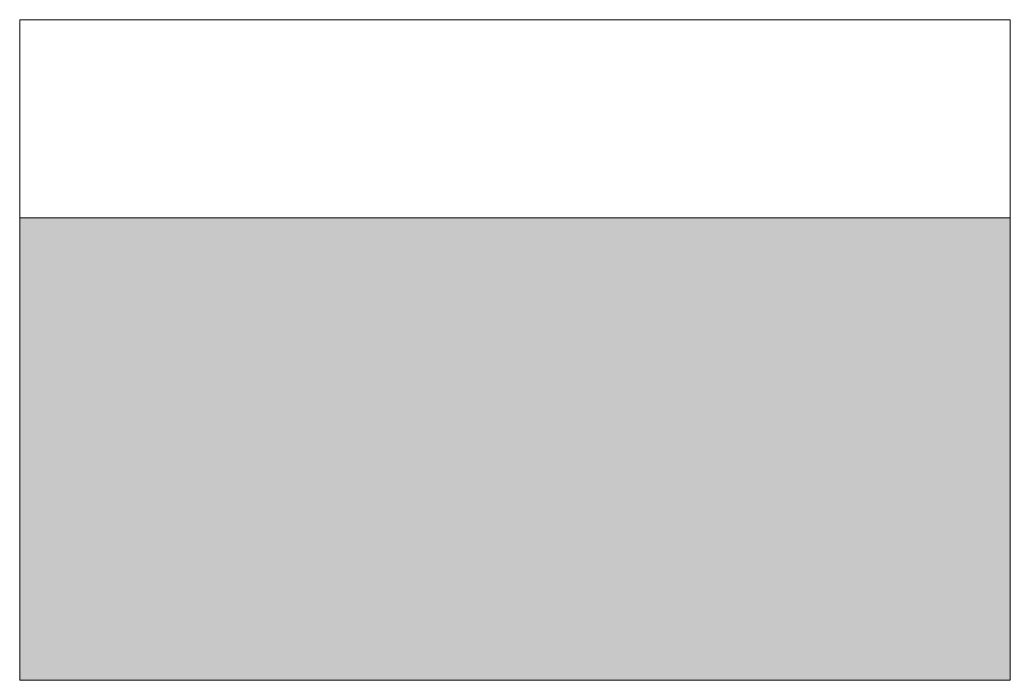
# Model space of a CAD drawing. Header units: millimetres. Extents: x 0 to 300, y -100 to 100.
import ezdxf

# ---------------------------------------------------------------- set-up
doc = ezdxf.new("R2010")
doc.units = ezdxf.units.MM
doc.header["$LTSCALE"] = 50
doc.layers.add('Design Layer-1', color=7, linetype='Continuous')

# ---------------------------------------------------------------- blocks, each defined once
blk = doc.blocks.new('Group')
at = {"color": 7, "linetype": 'Continuous', "lineweight": 5, "transparency": 33554687}
for p, q in [((0, 100), (300, 100)), ((0, 100), (0, 40)), ((300, 100), (300, 40)), ((0, 40), (0, -100)), ((300, 40), (300, -100)), ((0, -100), (300, -100))]:
    blk.add_line(p, q, dxfattribs=at)
blk = doc.blocks.new('Group-1')
at = {"color": 7, "transparency": 33554687}
blk.add_blockref('Group', (0, 0), dxfattribs=at)

msp = doc.modelspace()

# ---------------------------------------------------------------- linework, layer by layer
at = {"layer": 'Design Layer-1', "color": 7, "linetype": 'Continuous', "lineweight": 5, "transparency": 33554687}
msp.add_line((0, -100), (300, -100), dxfattribs=at)
at = {"layer": 'Design Layer-1', "color": 255, "linetype": 'Continuous', "transparency": 33554687}
msp.add_solid([(300, 40), (0, 40), (300, -100), (0, -100)], dxfattribs=at)

# ---------------------------------------------------------------- next in the draw order: wipeouts: each hides what was drawn before it
at = {"color": 255, "linetype": 'Continuous', "lineweight": 5, "transparency": 33554687}
msp.add_wipeout([(300, 100), (0, 100), (0, 40), (300, 40)], dxfattribs=at).dxf.layer = 'Design Layer-1'

# ---------------------------------------------------------------- next in the draw order: linework, layer by layer
at = {"layer": 'Design Layer-1', "color": 7, "linetype": 'Continuous', "lineweight": 5, "transparency": 33554687}
for p, q in [((0, 100), (300, 100)), ((0, 100), (0, 40)), ((300, 100), (300, 40)), ((0, 40), (300, 40)), ((0, 40), (300, 40))]:
    msp.add_line(p, q, dxfattribs=at)

# ---------------------------------------------------------------- next in the draw order: block references
at = {"layer": 'Design Layer-1', "color": 7, "transparency": 33554687}
msp.add_blockref('Group-1', (0, 0), dxfattribs=at)

doc.saveas('drawing.dxf')
